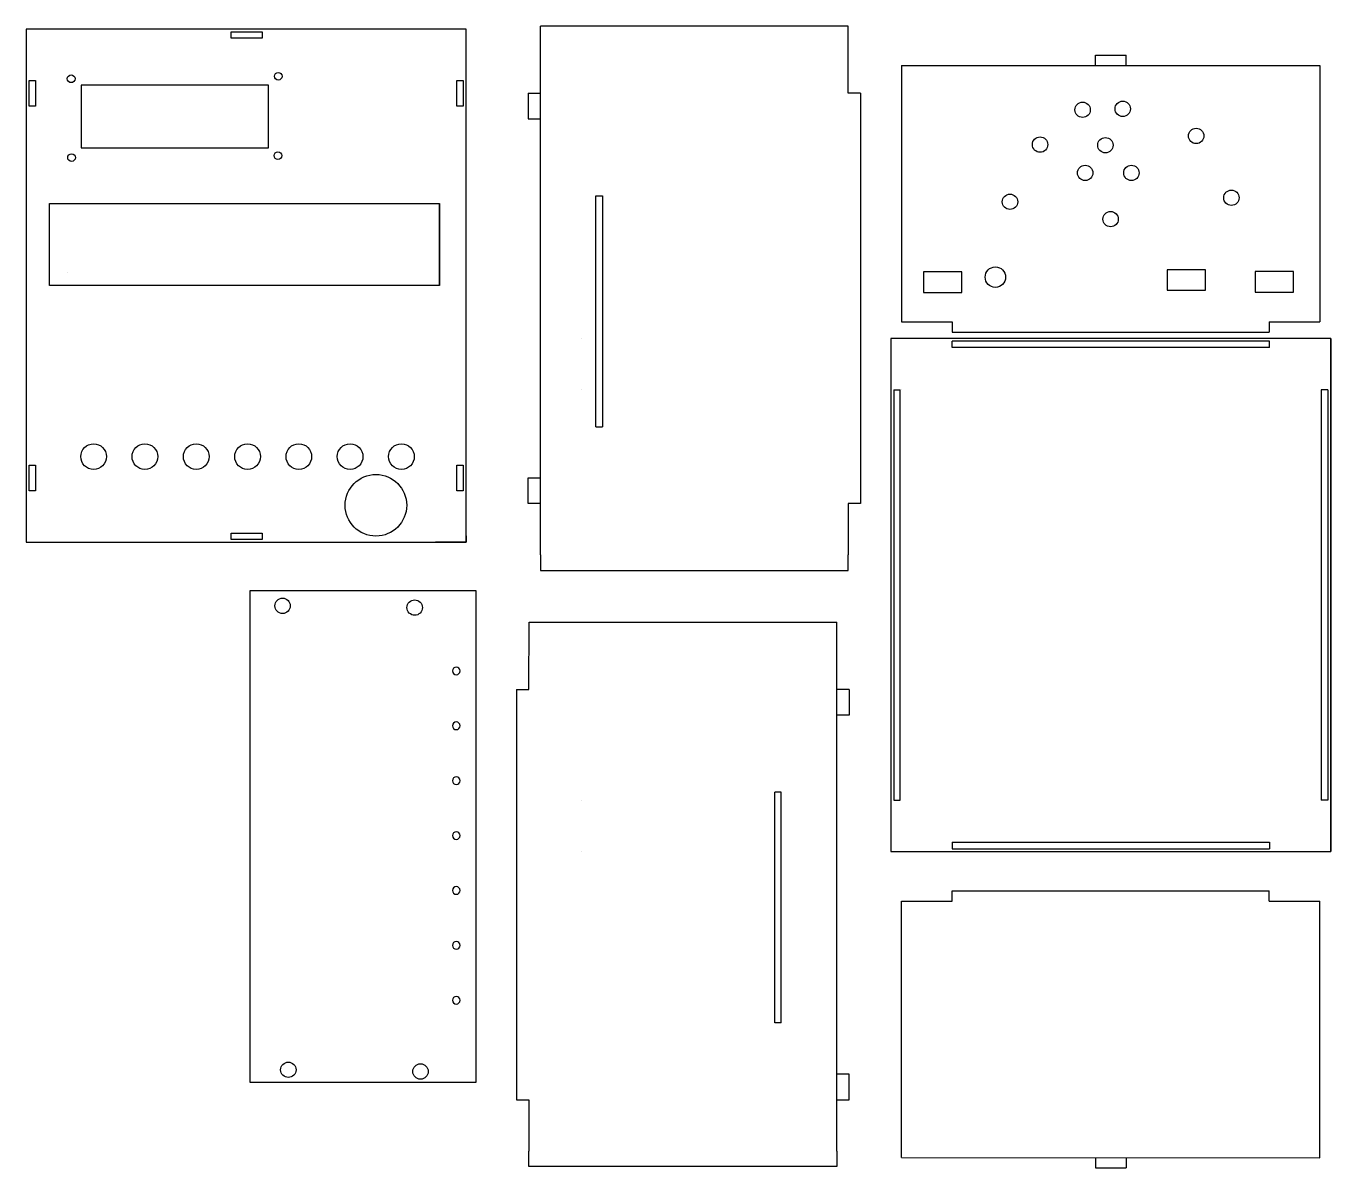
# Model space of a CAD drawing. Header units: centimetres. Extents: x 26 to 76.8, y 28 to 72.5.
import ezdxf

# ---------------------------------------------------------------- set-up
doc = ezdxf.new("R2010")
doc.units = ezdxf.units.CM
for name, color, linetype in [('Beams', 250, 'Continuous'), ('DIM', 251, 'Continuous'), ('Rebar', 250, 'Continuous')]:
    doc.layers.add(name, color=color, linetype=linetype)

msp = doc.modelspace()

# ---------------------------------------------------------------- linework, layer by layer
for p, q in [((43.143, 72.386), (25.983, 72.386)), ((25.983, 72.386), (25.983, 52.386)), ((33.983, 72.286), (35.183, 72.286)), ((33.983, 72.036), (33.983, 72.286)), ((35.183, 72.286), (35.183, 72.036)), ((43.143, 52.386), (43.143, 72.386)), ((46.03, 71.885), (46.03, 72.507)), ((35.183, 72.036), (33.983, 72.036)), ((48.19, 65.885), (48.445, 65.885)), ((48.445, 65.885), (48.445, 56.885)), ((26.897, 62.395), (26.897, 65.595)), ((26.897, 65.595), (42.099, 65.595)), ((42.099, 62.395), (42.099, 65.595)), ((42.099, 65.595), (42.099, 62.395)), ((27.614, 62.9), (27.611, 62.895)), ((42.099, 62.395), (26.897, 62.395)), ((60.058, 42.327), (60.058, 58.327)), ((76.723, 58.327), (76.468, 58.327)), ((76.468, 58.327), (76.468, 58.327)), ((76.468, 58.327), (76.468, 42.327)), ((48.19, 56.885), (48.445, 56.885)), ((25.983, 52.386), (43.143, 52.386)), ((25.983, 52.386), (43.143, 52.386)), ((33.983, 52.736), (35.183, 52.736)), ((33.983, 52.486), (33.983, 52.736)), ((35.183, 52.486), (33.983, 52.486)), ((35.183, 52.736), (35.183, 52.486)), ((43.143, 52.386), (41.943, 52.386)), ((43.143, 52.386), (41.943, 52.386)), ((43.143, 52.636), (43.143, 52.386)), ((43.143, 52.636), (43.143, 52.386)), ((34.718, 31.312), (34.718, 50.502)), ((34.718, 50.502), (43.518, 50.502)), ((43.518, 50.502), (43.518, 31.312)), ((55.42, 42.639), (55.165, 42.639)), ((55.165, 33.639), (55.165, 42.639)), ((59.803, 42.327), (60.058, 42.327)), ((76.723, 42.327), (76.468, 42.327)), ((55.42, 33.639), (55.165, 33.639)), ((43.518, 31.312), (34.718, 31.312))]:
    msp.add_line(p, q)
for points in [[(26.105, 70.387), (26.355, 70.387), (26.355, 69.387), (26.105, 69.387)], [(35.436, 70.204), (28.136, 70.204), (28.136, 67.754), (35.436, 67.754)], [(42.773, 70.387), (43.023, 70.387), (43.023, 69.387), (42.773, 69.387)], [(62.461, 62.923), (60.961, 62.923), (60.961, 62.123), (62.461, 62.123)], [(71.959, 63.004), (70.459, 63.004), (70.459, 62.204), (71.959, 62.204)], [(75.391, 62.935), (73.891, 62.935), (73.891, 62.135), (75.391, 62.135)], [(26.106, 55.386), (26.356, 55.386), (26.356, 54.386), (26.106, 54.386)], [(42.769, 55.387), (43.019, 55.387), (43.019, 54.387), (42.769, 54.387)]]:
    msp.add_lwpolyline(points, close=True)
for centre, radius in [((35.811, 70.55), 0.15), ((27.74, 70.451), 0.15), ((67.165, 69.243), 0.3), ((68.728, 69.281), 0.3), ((65.506, 67.885), 0.3), ((68.052, 67.862), 0.3), ((71.59, 68.223), 0.3), ((27.754, 67.38), 0.15), ((35.798, 67.456), 0.15), ((67.263, 66.782), 0.3), ((69.066, 66.782), 0.3), ((64.334, 65.656), 0.3), ((72.964, 65.813), 0.3), ((68.255, 64.98), 0.3), ((63.765, 62.718), 0.4), ((28.614, 55.719), 0.5), ((30.614, 55.719), 0.5), ((30.614, 55.719), 0.5), ((32.614, 55.719), 0.5), ((34.614, 55.719), 0.5), ((36.614, 55.719), 0.5), ((38.614, 55.719), 0.5), ((40.614, 55.719), 0.5), ((39.618, 53.822), 1.2), ((35.98, 49.9), 0.3), ((41.13, 49.832), 0.3), ((36.205, 31.811), 0.3), ((41.355, 31.743), 0.3)]:
    msp.add_circle(centre, radius)
for centre in [(42.749, 47.363), (42.749, 45.223), (42.749, 43.083), (42.749, 40.943), (42.749, 38.803), (42.749, 36.663), (42.749, 34.523)]:
    msp.add_ellipse(centre, major_axis=(-0.106, -0.106), ratio=1, start_param=3.926991, end_param=10.210176)
at = {"layer": 'Beams'}
for p, q in [((67.662, 70.972), (67.662, 71.372)), ((67.662, 71.372), (68.862, 71.372)), ((68.862, 70.972), (68.862, 71.372)), ((60.11, 70.971), (76.415, 70.973)), ((60.11, 70.971), (60.111, 60.971)), ((76.415, 70.973), (76.417, 60.973)), ((60.111, 60.971), (62.083, 60.971)), ((62.083, 60.971), (62.08, 60.571)), ((62.08, 60.571), (74.442, 60.571)), ((62.083, 60.57), (62.083, 60.57)), ((74.442, 60.973), (76.417, 60.973)), ((74.442, 60.973), (74.442, 60.573)), ((62.083, 38.385), (62.08, 38.785)), ((62.08, 38.785), (74.442, 38.785)), ((74.442, 38.384), (74.442, 38.784)), ((60.11, 28.386), (60.111, 38.386)), ((60.111, 38.386), (62.083, 38.385)), ((62.083, 38.385), (62.083, 38.385)), ((74.442, 38.384), (76.417, 38.384)), ((76.415, 28.384), (76.417, 38.384)), ((60.11, 28.386), (76.415, 28.384)), ((67.662, 28.385), (67.662, 27.985)), ((67.662, 27.985), (68.862, 27.985)), ((68.862, 28.385), (68.862, 27.985))]:
    msp.add_line(p, q, dxfattribs=at)
at = {"layer": 'DIM'}
for p, q in [((58.023, 72.507), (46.03, 72.507)), ((58.03, 69.887), (58.023, 72.507)), ((46.03, 51.885), (46.03, 71.885)), ((45.55, 69.888), (45.55, 68.888)), ((45.55, 69.888), (46.03, 69.888)), ((58.51, 69.887), (58.03, 69.887)), ((58.51, 69.887), (58.51, 53.887)), ((45.55, 68.888), (46.03, 68.888)), ((48.19, 56.885), (48.19, 65.885)), ((47.629, 60.325), (47.629, 60.325)), ((47.629, 60.325), (47.629, 60.325)), ((47.629, 58.327), (47.629, 58.327)), ((60.109, 58.327), (60.109, 58.327)), ((60.109, 58.327), (60.109, 58.327)), ((45.55, 53.887), (45.55, 54.887)), ((45.55, 54.887), (46.03, 54.887)), ((46.03, 53.887), (45.55, 53.887)), ((58.51, 53.887), (58.03, 53.887)), ((58.03, 53.887), (58.03, 51.885)), ((46.03, 51.885), (46.03, 51.285)), ((58.03, 51.283), (58.03, 51.885)), ((46.03, 51.285), (58.03, 51.283)), ((45.58, 46.641), (45.587, 49.261)), ((45.587, 49.261), (57.58, 49.261)), ((57.58, 48.639), (57.58, 49.261)), ((57.58, 28.639), (57.58, 48.639)), ((57.58, 48.639), (57.58, 48.639)), ((57.58, 48.639), (57.58, 48.639)), ((45.1, 46.641), (45.1, 46.641)), ((45.1, 46.641), (45.1, 46.641)), ((45.1, 46.641), (45.1, 30.641)), ((45.1, 46.641), (45.58, 46.641)), ((58.06, 46.642), (57.58, 46.642)), ((57.58, 46.641), (57.58, 46.641)), ((58.06, 46.642), (58.06, 45.642)), ((58.06, 45.642), (57.58, 45.642)), ((47.629, 42.327), (47.629, 42.327)), ((55.42, 33.639), (55.42, 42.639)), ((47.629, 40.325), (47.629, 40.325)), ((58.06, 31.641), (57.58, 31.641)), ((58.06, 30.641), (58.06, 31.641)), ((45.1, 30.641), (45.58, 30.641)), ((45.58, 30.641), (45.58, 28.639)), ((57.58, 30.641), (57.58, 30.641)), ((57.58, 30.641), (58.06, 30.641)), ((45.58, 28.037), (45.58, 28.639)), ((57.58, 28.639), (57.58, 28.639)), ((57.58, 28.639), (57.58, 28.039)), ((57.58, 28.039), (45.58, 28.037))]:
    msp.add_line(p, q, dxfattribs=at)
at = {"layer": 'Rebar'}
for p, q in [((76.843, 60.327), (59.683, 60.327)), ((59.683, 60.327), (59.683, 40.327)), ((76.843, 60.327), (59.683, 60.327)), ((59.683, 60.327), (59.683, 40.327)), ((74.443, 60.227), (62.083, 60.227)), ((62.083, 59.972), (62.083, 60.227)), ((74.443, 59.972), (74.443, 60.227)), ((76.843, 40.327), (76.843, 60.327)), ((76.843, 60.327), (76.843, 40.327)), ((74.443, 59.972), (62.083, 59.972)), ((59.803, 58.327), (59.803, 42.327)), ((59.803, 58.327), (60.058, 58.327)), ((76.723, 58.327), (76.723, 42.327)), ((59.683, 40.327), (76.843, 40.327)), ((59.683, 40.327), (76.843, 40.327)), ((62.083, 40.682), (74.443, 40.682)), ((62.083, 40.682), (62.083, 40.427)), ((62.083, 40.427), (74.443, 40.427)), ((74.443, 40.682), (74.443, 40.427))]:
    msp.add_line(p, q, dxfattribs=at)

doc.saveas('drawing.dxf')
